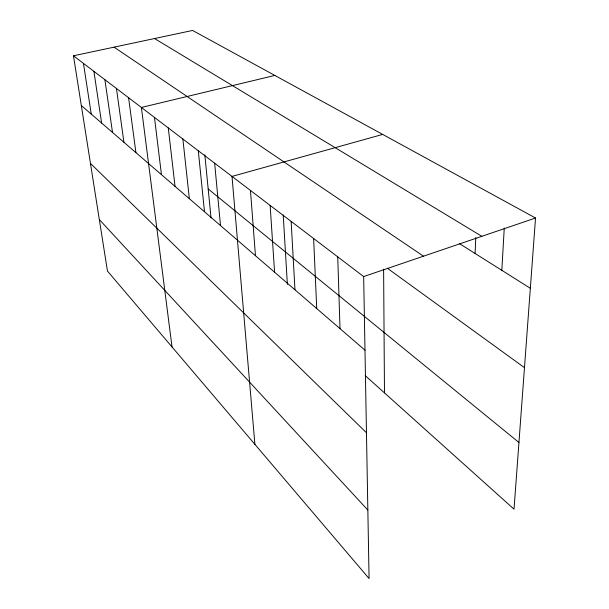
<?xml version="1.0" encoding="UTF-8"?>
<svg xmlns="http://www.w3.org/2000/svg" width="609" height="609" viewBox="0 0 609 609"><rect width="100%" height="100%" fill="white"/><g stroke="black" fill="none" stroke-linecap="round" stroke-linejoin="round"><path stroke-width="0.91" d="M475.104 253.481L475.781 237.457M501.824 270.32L504.26 228.048M73.468 55.784L363.664 276.577L369.077 578.55L107.458 271.074L73.468 55.784L192.581 30.45L535.532 218.022L514.019 509.177L365.21 375.593M363.664 276.577L535.532 218.022M382.68 134.422L232.006 176.412L254.897 444.349M274.842 75.44L141.387 107.458L172.02 346.947M154.549 38.542L481.856 236.315M459.414 243.6L530.34 288.285M114.073 47.152L423.506 256.191M387.339 268.226L524.478 367.661M208.187 188.957L518.944 442.484M81.324 105.54L364.981 350.175M90.452 163.379L366.466 432.755M99.328 219.567L367.851 510.068M83.448 63.382L91.236 114.089M93.915 71.344L101.619 123.041M104.9 79.703L112.505 132.427M116.441 88.488L123.924 142.278M128.59 97.722L135.929 152.631M154.473 117.423L161.454 174.646M168.282 127.928L175.034 186.362M182.867 139.019L189.361 198.717M198.298 150.766L204.495 211.765M204.822 154.77L211.041 218.014M214.65 163.204L220.496 225.566M250.466 190.457L255.453 255.711M270.137 205.423L274.59 272.215M283.215 214.977L287.379 284.403M291.14 221.402L294.969 289.793M313.62 238.5L316.733 308.557M337.736 256.846L340.012 328.639M383.617 269.17L384.477 392.889"/></g></svg>
